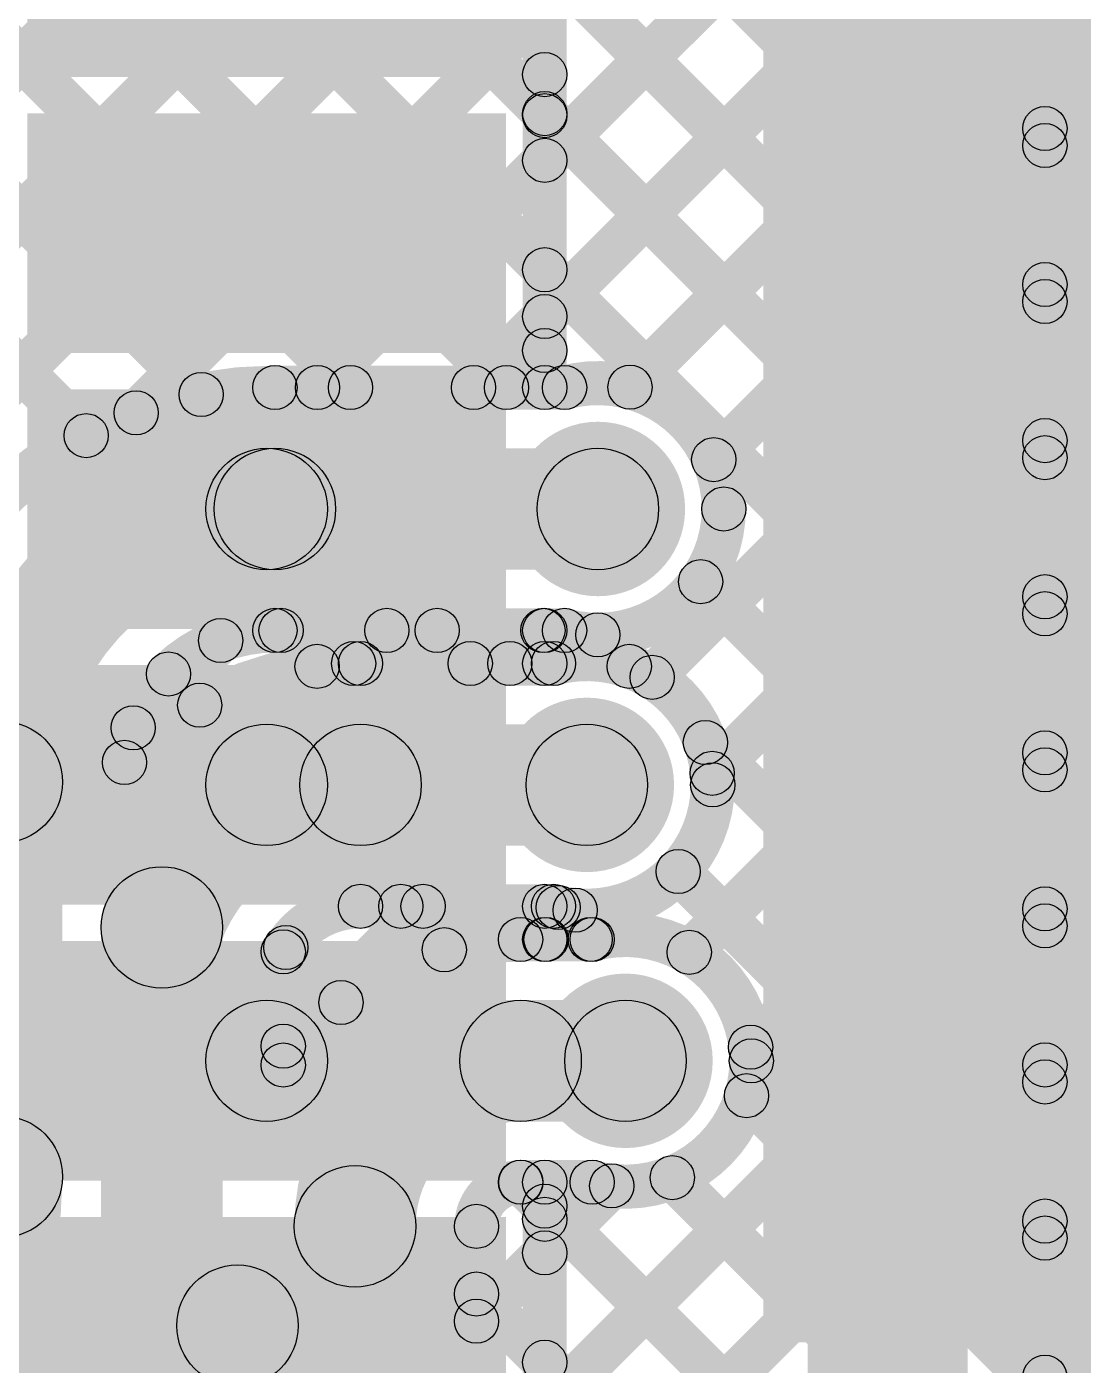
# Model space of a CAD drawing. Header units: millimetres. Extents: x -0.24 to 2.5, y 0 to 2.55.
# Drawn here: x 1.5345 to 1.7259, y 1.6108 to 1.8534 of the extents above; entities that cross this region are included whole.
import ezdxf

# ---------------------------------------------------------------- set-up
doc = ezdxf.new("R2010")
doc.units = ezdxf.units.MM
doc.header["$MEASUREMENT"] = 0
for name, color, linetype in [('BottomLayer', 5, 'Continuous'), ('BottomSolder', 6, 'Continuous'), ('TopLayer', 1, 'Continuous'), ('TopPaste', 8, 'Continuous'), ('TopSolder', 216, 'Continuous'), ('ViaHoleLayer', 16, 'Continuous')]:
    doc.layers.add(name, color=color, linetype=linetype)

# ---------------------------------------------------------------- blocks, each defined once
blk = doc.blocks.new('ESP32_WROOM_32__16MB__65')
at = {"layer": 'TopLayer'}
for points in [[(-0.37402, 0.0124), (-0.29528, 0.0124), (-0.29528, -0.02303), (-0.37402, -0.02303)], [(-0.37402, -0.0376), (-0.29528, -0.0376), (-0.29528, -0.07303), (-0.37402, -0.07303)], [(-0.37402, -0.0876), (-0.29528, -0.0876), (-0.29528, -0.12303), (-0.37402, -0.12303)], [(-0.37402, -0.1376), (-0.29528, -0.1376), (-0.29528, -0.17303), (-0.37402, -0.17303)], [(-0.37402, -0.1876), (-0.29528, -0.1876), (-0.29528, -0.22303), (-0.37402, -0.22303)], [(-0.37402, -0.2376), (-0.29528, -0.2376), (-0.29528, -0.27303), (-0.37402, -0.27303)]]:
    blk.add_hatch(color=1, dxfattribs=at).paths.add_polyline_path(points)
at = {"layer": 'TopPaste'}
for points in [[(-0.37402, 0.0124), (-0.29528, 0.0124), (-0.29528, -0.02303), (-0.37402, -0.02303)], [(-0.37402, -0.0376), (-0.29528, -0.0376), (-0.29528, -0.07303), (-0.37402, -0.07303)], [(-0.37402, -0.0876), (-0.29528, -0.0876), (-0.29528, -0.12303), (-0.37402, -0.12303)], [(-0.37402, -0.1376), (-0.29528, -0.1376), (-0.29528, -0.17303), (-0.37402, -0.17303)], [(-0.37402, -0.1876), (-0.29528, -0.1876), (-0.29528, -0.22303), (-0.37402, -0.22303)], [(-0.37402, -0.2376), (-0.29528, -0.2376), (-0.29528, -0.27303), (-0.37402, -0.27303)]]:
    blk.add_hatch(color=8, dxfattribs=at).paths.add_polyline_path(points)
at = {"layer": 'TopSolder'}
for points in [[(-0.37802, 0.0164), (-0.29128, 0.0164), (-0.29128, -0.02703), (-0.37802, -0.02703)], [(-0.37802, -0.0336), (-0.29128, -0.0336), (-0.29128, -0.07703), (-0.37802, -0.07703)], [(-0.37802, -0.0836), (-0.29128, -0.0836), (-0.29128, -0.12703), (-0.37802, -0.12703)], [(-0.37802, -0.1336), (-0.29128, -0.1336), (-0.29128, -0.17703), (-0.37802, -0.17703)], [(-0.37802, -0.1836), (-0.29128, -0.1836), (-0.29128, -0.22703), (-0.37802, -0.22703)], [(-0.37802, -0.2336), (-0.29128, -0.2336), (-0.29128, -0.27703), (-0.37802, -0.27703)]]:
    blk.add_hatch(color=216, dxfattribs=at).paths.add_polyline_path(points)

msp = doc.modelspace()

# ---------------------------------------------------------------- hatches: boundary and pattern name
at = {"layer": 'BottomLayer'}
for points in [[(1.47169, 1.90382), (1.47734, 1.90948), (1.59599, 1.79083), (1.59034, 1.78517)], [(1.44417, 1.90305), (1.44983, 1.90871), (1.56897, 1.78957), (1.56331, 1.78391)], [(1.44983, 1.75812), (1.44417, 1.76377), (1.58723, 1.90683), (1.59288, 1.90117)], [(1.44983, 1.70155), (1.44417, 1.7072), (1.6438, 1.90683), (1.64945, 1.90117)], [(1.44983, 1.70155), (1.44417, 1.7072), (1.6438, 1.90683), (1.64945, 1.90117)], [(1.44983, 1.72983), (1.44417, 1.73549), (1.61551, 1.90683), (1.62117, 1.90117)], [(1.50262, 1.90117), (1.50828, 1.90683), (1.62428, 1.79083), (1.61862, 1.78517)], [(1.53091, 1.90117), (1.53656, 1.90683), (1.72183, 1.72156), (1.71617, 1.71591)], [(1.55717, 1.7806), (1.55151, 1.78626), (1.67208, 1.90683), (1.67774, 1.90117)], [(1.55919, 1.90117), (1.56485, 1.90683), (1.72183, 1.74985), (1.71617, 1.74419)], [(1.59002, 1.78517), (1.58436, 1.79083), (1.70036, 1.90683), (1.70602, 1.90117)], [(1.58747, 1.90117), (1.59313, 1.90683), (1.72183, 1.77813), (1.71617, 1.77247)], [(1.61576, 1.90117), (1.62142, 1.90683), (1.72183, 1.80642), (1.71617, 1.80076)], [(1.64404, 1.90117), (1.6497, 1.90683), (1.72183, 1.8347), (1.71617, 1.82904)], [(1.61831, 1.78517), (1.61265, 1.79083), (1.71599, 1.89417), (1.72164, 1.88851)], [(1.723, 1.59991), (1.715, 1.59991), (1.715, 1.889), (1.723, 1.889)], [(1.44417, 1.87477), (1.44983, 1.88043), (1.54813, 1.78212), (1.54247, 1.77647)], [(1.64665, 1.78523), (1.64099, 1.79088), (1.71617, 1.86607), (1.72183, 1.86041)], [(1.66181, 1.77211), (1.65616, 1.77777), (1.71617, 1.83778), (1.72183, 1.83213)], [(1.65066, 1.73267), (1.645, 1.73833), (1.71617, 1.8095), (1.72183, 1.80384)], [(1.57949, 1.784), (1.57949, 1.792), (1.63197, 1.792), (1.63197, 1.784)], [(1.66154, 1.71527), (1.65589, 1.72093), (1.71617, 1.78121), (1.72183, 1.77556)], [(1.57949, 1.755), (1.57949, 1.777), (1.638, 1.777), (1.638, 1.755)], [(1.65379, 1.75), (1.65945, 1.75566), (1.72183, 1.69328), (1.71617, 1.68762)], [(1.65739, 1.68283), (1.65173, 1.68849), (1.71617, 1.75293), (1.72183, 1.74727)], [(1.57777, 1.74117), (1.58343, 1.74683), (1.58995, 1.74031), (1.58429, 1.73465)], [(1.57949, 1.74), (1.57949, 1.748), (1.63197, 1.748), (1.63197, 1.74)], [(1.59658, 1.73516), (1.59092, 1.74082), (1.59693, 1.74683), (1.60259, 1.74117)], [(1.60605, 1.74117), (1.61171, 1.74683), (1.61771, 1.74083), (1.61205, 1.73517)], [(1.62487, 1.73517), (1.61922, 1.74083), (1.62522, 1.74683), (1.63087, 1.74117)], [(1.55665, 1.72351), (1.55099, 1.72917), (1.56683, 1.74501), (1.57249, 1.73935)], [(1.63515, 1.74036), (1.6408, 1.74602), (1.64652, 1.7403), (1.64086, 1.73465)], [(1.595, 1.734), (1.595, 1.742), (1.62997, 1.742), (1.62997, 1.734)], [(1.55738, 1.73327), (1.56304, 1.73893), (1.56869, 1.73328), (1.56303, 1.72762)], [(1.595, 1.705), (1.595, 1.727), (1.636, 1.727), (1.636, 1.705)], [(1.65465, 1.72086), (1.6603, 1.72652), (1.72183, 1.66499), (1.71617, 1.65934)], [(1.6685, 1.66566), (1.66285, 1.67132), (1.71617, 1.72464), (1.72183, 1.71899)], [(1.541, 1.645), (1.519, 1.645), (1.519, 1.71651), (1.541, 1.71651)], [(1.64974, 1.69749), (1.65539, 1.70315), (1.72183, 1.63671), (1.71617, 1.63105)], [(1.595, 1.69), (1.595, 1.698), (1.62997, 1.698), (1.62997, 1.69)], [(1.58383, 1.66584), (1.57817, 1.6715), (1.6035, 1.69683), (1.60916, 1.69117)], [(1.59948, 1.69117), (1.60514, 1.69683), (1.61301, 1.68896), (1.60735, 1.6833)], [(1.61883, 1.5877), (1.61317, 1.59336), (1.71617, 1.69636), (1.72183, 1.6907)], [(1.63144, 1.68517), (1.62579, 1.69083), (1.63107, 1.69611), (1.63673, 1.69046)], [(1.62798, 1.69096), (1.63364, 1.69662), (1.63943, 1.69083), (1.63377, 1.68517)], [(1.624, 1.684), (1.624, 1.692), (1.63697, 1.692), (1.63697, 1.684)], [(1.57, 1.592), (1.548, 1.592), (1.548, 1.69017), (1.57, 1.69017)], [(1.57865, 1.68372), (1.58431, 1.68938), (1.59429, 1.67939), (1.58864, 1.67374)], [(1.585, 1.66524), (1.577, 1.66524), (1.577, 1.68575), (1.585, 1.68575)], [(1.624, 1.655), (1.624, 1.677), (1.643, 1.677), (1.643, 1.655)], [(1.61659, 1.55719), (1.61094, 1.56284), (1.71617, 1.66808), (1.72183, 1.66242)], [(1.66209, 1.65685), (1.66775, 1.66251), (1.72183, 1.60843), (1.71617, 1.60277)], [(1.624, 1.64), (1.624, 1.648), (1.63697, 1.648), (1.63697, 1.64)], [(1.64866, 1.642), (1.65431, 1.64765), (1.74314, 1.55883), (1.73748, 1.55317)], [(1.61883, 1.61599), (1.61317, 1.62164), (1.63768, 1.64615), (1.64334, 1.6405)], [(1.6212, 1.64117), (1.62686, 1.64683), (1.71486, 1.55883), (1.7092, 1.55317)], [(1.48883, 1.40114), (1.48317, 1.40679), (1.71617, 1.63979), (1.72183, 1.63414)], [(1.605, 1.58048), (1.583, 1.58048), (1.583, 1.636), (1.605, 1.636)], [(1.62, 1.58048), (1.612, 1.58048), (1.612, 1.636), (1.62, 1.636)], [(1.61317, 1.62092), (1.61883, 1.62657), (1.68657, 1.55883), (1.68092, 1.55317)], [(1.66915, 1.55317), (1.66349, 1.55883), (1.71617, 1.61151), (1.72183, 1.60585)]]:
    msp.add_hatch(color=5, dxfattribs=at).paths.add_polyline_path(points)
h = msp.add_hatch(color=5, dxfattribs=at)
edge = h.paths.add_edge_path()
edge.add_arc((1.719, 1.83495), 0.004, 0, 360)
h = msp.add_hatch(color=5, dxfattribs=at)
edge = h.paths.add_edge_path()
edge.add_arc((1.719, 1.83187), 0.004, 0, 360)
h = msp.add_hatch(color=5, dxfattribs=at)
edge = h.paths.add_edge_path()
edge.add_arc((1.719, 1.80667), 0.004, 0, 360)
h = msp.add_hatch(color=5, dxfattribs=at)
edge = h.paths.add_edge_path()
edge.add_arc((1.719, 1.80359), 0.004, 0, 360)
h = msp.add_hatch(color=5, dxfattribs=at)
edge = h.paths.add_edge_path()
edge.add_arc((1.56614, 1.78674), 0.004, 0, 360)
h = msp.add_hatch(color=5, dxfattribs=at)
edge = h.paths.add_edge_path()
edge.add_arc((1.57949, 1.788), 0.004, 0, 360)
h = msp.add_hatch(color=5, dxfattribs=at)
edge = h.paths.add_edge_path()
edge.add_arc((1.57949, 1.788), 0.004, 0, 360)
h = msp.add_hatch(color=5, dxfattribs=at)
edge = h.paths.add_edge_path()
edge.add_arc((1.58719, 1.788), 0.004, 0, 360)
h = msp.add_hatch(color=5, dxfattribs=at)
edge = h.paths.add_edge_path()
edge.add_arc((1.59317, 1.788), 0.004, 0, 360)
h = msp.add_hatch(color=5, dxfattribs=at)
edge = h.paths.add_edge_path()
edge.add_arc((1.61548, 1.788), 0.004, 0, 360)
h = msp.add_hatch(color=5, dxfattribs=at)
edge = h.paths.add_edge_path()
edge.add_arc((1.62145, 1.788), 0.004, 0, 360)
h = msp.add_hatch(color=5, dxfattribs=at)
edge = h.paths.add_edge_path()
edge.add_arc((1.63197, 1.788), 0.004, 0, 360)
h = msp.add_hatch(color=5, dxfattribs=at)
edge = h.paths.add_edge_path()
edge.add_arc((1.63197, 1.788), 0.004, 0, 360)
h = msp.add_hatch(color=5, dxfattribs=at)
edge = h.paths.add_edge_path()
edge.add_arc((1.64382, 1.78806), 0.004, 0, 360)
h = msp.add_hatch(color=5, dxfattribs=at)
edge = h.paths.add_edge_path()
edge.add_arc((1.55434, 1.78343), 0.004, 0, 360)
h = msp.add_hatch(color=5, dxfattribs=at)
edge = h.paths.add_edge_path()
edge.add_arc((1.5453, 1.77929), 0.004, 0, 360)
h = msp.add_hatch(color=5, dxfattribs=at)
edge = h.paths.add_edge_path()
edge.add_arc((1.719, 1.77839), 0.004, 0, 360)
h = msp.add_hatch(color=5, dxfattribs=at)
edge = h.paths.add_edge_path()
edge.add_arc((1.65899, 1.77494), 0.004, 0, 360)
h = msp.add_hatch(color=5, dxfattribs=at)
edge = h.paths.add_edge_path()
edge.add_arc((1.719, 1.7753), 0.004, 0, 360)
h = msp.add_hatch(color=5, dxfattribs=at)
edge = h.paths.add_edge_path()
edge.add_arc((1.57949, 1.766), 0.011, 0, 360)
h = msp.add_hatch(color=5, dxfattribs=at)
edge = h.paths.add_edge_path()
edge.add_arc((1.57949, 1.766), 0.011, 0, 360)
h = msp.add_hatch(color=5, dxfattribs=at)
edge = h.paths.add_edge_path()
edge.add_arc((1.638, 1.766), 0.01181, 0, 360)
h = msp.add_hatch(color=5, dxfattribs=at)
edge = h.paths.add_edge_path()
edge.add_arc((1.638, 1.766), 0.011, 0, 360)
h = msp.add_hatch(color=5, dxfattribs=at)
edge = h.paths.add_edge_path()
edge.add_arc((1.66081, 1.766), 0.004, 0, 360)
h = msp.add_hatch(color=5, dxfattribs=at)
edge = h.paths.add_edge_path()
edge.add_arc((1.66081, 1.766), 0.004, 0, 360)
h = msp.add_hatch(color=5, dxfattribs=at)
edge = h.paths.add_edge_path()
edge.add_arc((1.65662, 1.75283), 0.004, 0, 360)
h = msp.add_hatch(color=5, dxfattribs=at)
edge = h.paths.add_edge_path()
edge.add_arc((1.719, 1.7501), 0.004, 0, 360)
h = msp.add_hatch(color=5, dxfattribs=at)
edge = h.paths.add_edge_path()
edge.add_arc((1.719, 1.74702), 0.004, 0, 360)
h = msp.add_hatch(color=5, dxfattribs=at)
edge = h.paths.add_edge_path()
edge.add_arc((1.57949, 1.744), 0.004, 0, 360)
h = msp.add_hatch(color=5, dxfattribs=at)
edge = h.paths.add_edge_path()
edge.add_arc((1.57949, 1.744), 0.004, 0, 360)
h = msp.add_hatch(color=5, dxfattribs=at)
edge = h.paths.add_edge_path()
edge.add_arc((1.5806, 1.744), 0.004, 0, 360)
h = msp.add_hatch(color=5, dxfattribs=at)
edge = h.paths.add_edge_path()
edge.add_arc((1.59976, 1.744), 0.004, 0, 360)
h = msp.add_hatch(color=5, dxfattribs=at)
edge = h.paths.add_edge_path()
edge.add_arc((1.60888, 1.744), 0.004, 0, 360)
h = msp.add_hatch(color=5, dxfattribs=at)
edge = h.paths.add_edge_path()
edge.add_arc((1.62805, 1.744), 0.004, 0, 360)
h = msp.add_hatch(color=5, dxfattribs=at)
edge = h.paths.add_edge_path()
edge.add_arc((1.63197, 1.744), 0.004, 0, 360)
h = msp.add_hatch(color=5, dxfattribs=at)
edge = h.paths.add_edge_path()
edge.add_arc((1.63197, 1.744), 0.004, 0, 360)
h = msp.add_hatch(color=5, dxfattribs=at)
edge = h.paths.add_edge_path()
edge.add_arc((1.63798, 1.74319), 0.004, 0, 360)
h = msp.add_hatch(color=5, dxfattribs=at)
edge = h.paths.add_edge_path()
edge.add_arc((1.56966, 1.74218), 0.004, 0, 360)
h = msp.add_hatch(color=5, dxfattribs=at)
edge = h.paths.add_edge_path()
edge.add_arc((1.59375, 1.73799), 0.004, 0, 360)
h = msp.add_hatch(color=5, dxfattribs=at)
edge = h.paths.add_edge_path()
edge.add_arc((1.595, 1.738), 0.004, 0, 360)
h = msp.add_hatch(color=5, dxfattribs=at)
edge = h.paths.add_edge_path()
edge.add_arc((1.595, 1.738), 0.004, 0, 360)
h = msp.add_hatch(color=5, dxfattribs=at)
edge = h.paths.add_edge_path()
edge.add_arc((1.61488, 1.738), 0.004, 0, 360)
h = msp.add_hatch(color=5, dxfattribs=at)
edge = h.paths.add_edge_path()
edge.add_arc((1.62205, 1.738), 0.004, 0, 360)
h = msp.add_hatch(color=5, dxfattribs=at)
edge = h.paths.add_edge_path()
edge.add_arc((1.62997, 1.738), 0.004, 0, 360)
h = msp.add_hatch(color=5, dxfattribs=at)
edge = h.paths.add_edge_path()
edge.add_arc((1.62997, 1.738), 0.004, 0, 360)
h = msp.add_hatch(color=5, dxfattribs=at)
edge = h.paths.add_edge_path()
edge.add_arc((1.56021, 1.7361), 0.004, 0, 360)
h = msp.add_hatch(color=5, dxfattribs=at)
edge = h.paths.add_edge_path()
edge.add_arc((1.58712, 1.73748), 0.004, 0, 360)
h = msp.add_hatch(color=5, dxfattribs=at)
edge = h.paths.add_edge_path()
edge.add_arc((1.64369, 1.73748), 0.004, 0, 360)
h = msp.add_hatch(color=5, dxfattribs=at)
edge = h.paths.add_edge_path()
edge.add_arc((1.64783, 1.7355), 0.004, 0, 360)
h = msp.add_hatch(color=5, dxfattribs=at)
edge = h.paths.add_edge_path()
edge.add_arc((1.56586, 1.73045), 0.004, 0, 360)
h = msp.add_hatch(color=5, dxfattribs=at)
edge = h.paths.add_edge_path()
edge.add_arc((1.55382, 1.72634), 0.004, 0, 360)
h = msp.add_hatch(color=5, dxfattribs=at)
edge = h.paths.add_edge_path()
edge.add_arc((1.53, 1.71651), 0.011, 0, 360)
h = msp.add_hatch(color=5, dxfattribs=at)
edge = h.paths.add_edge_path()
edge.add_arc((1.53, 1.71651), 0.011, 0, 360)
h = msp.add_hatch(color=5, dxfattribs=at)
edge = h.paths.add_edge_path()
edge.add_arc((1.595, 1.716), 0.011, 0, 360)
h = msp.add_hatch(color=5, dxfattribs=at)
edge = h.paths.add_edge_path()
edge.add_arc((1.595, 1.716), 0.011, 0, 360)
h = msp.add_hatch(color=5, dxfattribs=at)
edge = h.paths.add_edge_path()
edge.add_arc((1.636, 1.716), 0.01181, 0, 360)
h = msp.add_hatch(color=5, dxfattribs=at)
edge = h.paths.add_edge_path()
edge.add_arc((1.636, 1.716), 0.011, 0, 360)
h = msp.add_hatch(color=5, dxfattribs=at)
edge = h.paths.add_edge_path()
edge.add_arc((1.65748, 1.72369), 0.004, 0, 360)
h = msp.add_hatch(color=5, dxfattribs=at)
edge = h.paths.add_edge_path()
edge.add_arc((1.719, 1.72182), 0.004, 0, 360)
h = msp.add_hatch(color=5, dxfattribs=at)
edge = h.paths.add_edge_path()
edge.add_arc((1.55223, 1.72008), 0.004, 0, 360)
h = msp.add_hatch(color=5, dxfattribs=at)
edge = h.paths.add_edge_path()
edge.add_arc((1.55223, 1.72008), 0.004, 0, 360)
h = msp.add_hatch(color=5, dxfattribs=at)
edge = h.paths.add_edge_path()
edge.add_arc((1.719, 1.71873), 0.004, 0, 360)
h = msp.add_hatch(color=5, dxfattribs=at)
edge = h.paths.add_edge_path()
edge.add_arc((1.65871, 1.7181), 0.004, 0, 360)
h = msp.add_hatch(color=5, dxfattribs=at)
edge = h.paths.add_edge_path()
edge.add_arc((1.65881, 1.716), 0.004, 0, 360)
h = msp.add_hatch(color=5, dxfattribs=at)
edge = h.paths.add_edge_path()
edge.add_arc((1.65881, 1.716), 0.004, 0, 360)
h = msp.add_hatch(color=5, dxfattribs=at)
edge = h.paths.add_edge_path()
edge.add_arc((1.65256, 1.70032), 0.004, 0, 360)
h = msp.add_hatch(color=5, dxfattribs=at)
edge = h.paths.add_edge_path()
edge.add_arc((1.559, 1.69017), 0.011, 0, 360)
h = msp.add_hatch(color=5, dxfattribs=at)
edge = h.paths.add_edge_path()
edge.add_arc((1.559, 1.69017), 0.011, 0, 360)
h = msp.add_hatch(color=5, dxfattribs=at)
edge = h.paths.add_edge_path()
edge.add_arc((1.595, 1.694), 0.004, 0, 360)
h = msp.add_hatch(color=5, dxfattribs=at)
edge = h.paths.add_edge_path()
edge.add_arc((1.595, 1.694), 0.004, 0, 360)
h = msp.add_hatch(color=5, dxfattribs=at)
edge = h.paths.add_edge_path()
edge.add_arc((1.60231, 1.694), 0.004, 0, 360)
h = msp.add_hatch(color=5, dxfattribs=at)
edge = h.paths.add_edge_path()
edge.add_arc((1.60633, 1.694), 0.004, 0, 360)
h = msp.add_hatch(color=5, dxfattribs=at)
edge = h.paths.add_edge_path()
edge.add_arc((1.62997, 1.694), 0.004, 0, 360)
h = msp.add_hatch(color=5, dxfattribs=at)
edge = h.paths.add_edge_path()
edge.add_arc((1.62997, 1.694), 0.004, 0, 360)
h = msp.add_hatch(color=5, dxfattribs=at)
edge = h.paths.add_edge_path()
edge.add_arc((1.63081, 1.69379), 0.004, 0, 360)
h = msp.add_hatch(color=5, dxfattribs=at)
edge = h.paths.add_edge_path()
edge.add_arc((1.6339, 1.69329), 0.004, 0, 360)
h = msp.add_hatch(color=5, dxfattribs=at)
edge = h.paths.add_edge_path()
edge.add_arc((1.719, 1.69353), 0.004, 0, 360)
h = msp.add_hatch(color=5, dxfattribs=at)
edge = h.paths.add_edge_path()
edge.add_arc((1.719, 1.69045), 0.004, 0, 360)
h = msp.add_hatch(color=5, dxfattribs=at)
edge = h.paths.add_edge_path()
edge.add_arc((1.624, 1.688), 0.004, 0, 360)
h = msp.add_hatch(color=5, dxfattribs=at)
edge = h.paths.add_edge_path()
edge.add_arc((1.624, 1.688), 0.004, 0, 360)
h = msp.add_hatch(color=5, dxfattribs=at)
edge = h.paths.add_edge_path()
edge.add_arc((1.62861, 1.688), 0.004, 0, 360)
h = msp.add_hatch(color=5, dxfattribs=at)
edge = h.paths.add_edge_path()
edge.add_arc((1.6366, 1.688), 0.004, 0, 360)
h = msp.add_hatch(color=5, dxfattribs=at)
edge = h.paths.add_edge_path()
edge.add_arc((1.63697, 1.688), 0.004, 0, 360)
h = msp.add_hatch(color=5, dxfattribs=at)
edge = h.paths.add_edge_path()
edge.add_arc((1.63697, 1.688), 0.004, 0, 360)
h = msp.add_hatch(color=5, dxfattribs=at)
edge = h.paths.add_edge_path()
edge.add_arc((1.581, 1.68575), 0.004, 0, 360)
h = msp.add_hatch(color=5, dxfattribs=at)
edge = h.paths.add_edge_path()
edge.add_arc((1.581, 1.68575), 0.004, 0, 360)
h = msp.add_hatch(color=5, dxfattribs=at)
edge = h.paths.add_edge_path()
edge.add_arc((1.58148, 1.68655), 0.004, 0, 360)
h = msp.add_hatch(color=5, dxfattribs=at)
edge = h.paths.add_edge_path()
edge.add_arc((1.61018, 1.68613), 0.004, 0, 360)
h = msp.add_hatch(color=5, dxfattribs=at)
edge = h.paths.add_edge_path()
edge.add_arc((1.65456, 1.68566), 0.004, 0, 360)
h = msp.add_hatch(color=5, dxfattribs=at)
edge = h.paths.add_edge_path()
edge.add_arc((1.59146, 1.67656), 0.004, 0, 360)
h = msp.add_hatch(color=5, dxfattribs=at)
edge = h.paths.add_edge_path()
edge.add_arc((1.624, 1.666), 0.011, 0, 360)
h = msp.add_hatch(color=5, dxfattribs=at)
edge = h.paths.add_edge_path()
edge.add_arc((1.624, 1.666), 0.011, 0, 360)
h = msp.add_hatch(color=5, dxfattribs=at)
edge = h.paths.add_edge_path()
edge.add_arc((1.643, 1.666), 0.01181, 0, 360)
h = msp.add_hatch(color=5, dxfattribs=at)
edge = h.paths.add_edge_path()
edge.add_arc((1.643, 1.666), 0.011, 0, 360)
h = msp.add_hatch(color=5, dxfattribs=at)
edge = h.paths.add_edge_path()
edge.add_arc((1.581, 1.66867), 0.004, 0, 360)
h = msp.add_hatch(color=5, dxfattribs=at)
edge = h.paths.add_edge_path()
edge.add_arc((1.66567, 1.66849), 0.004, 0, 360)
h = msp.add_hatch(color=5, dxfattribs=at)
edge = h.paths.add_edge_path()
edge.add_arc((1.581, 1.66524), 0.004, 0, 360)
h = msp.add_hatch(color=5, dxfattribs=at)
edge = h.paths.add_edge_path()
edge.add_arc((1.581, 1.66524), 0.004, 0, 360)
h = msp.add_hatch(color=5, dxfattribs=at)
edge = h.paths.add_edge_path()
edge.add_arc((1.66581, 1.666), 0.004, 0, 360)
h = msp.add_hatch(color=5, dxfattribs=at)
edge = h.paths.add_edge_path()
edge.add_arc((1.66581, 1.666), 0.004, 0, 360)
h = msp.add_hatch(color=5, dxfattribs=at)
edge = h.paths.add_edge_path()
edge.add_arc((1.719, 1.66525), 0.004, 0, 360)
h = msp.add_hatch(color=5, dxfattribs=at)
edge = h.paths.add_edge_path()
edge.add_arc((1.719, 1.66217), 0.004, 0, 360)
h = msp.add_hatch(color=5, dxfattribs=at)
edge = h.paths.add_edge_path()
edge.add_arc((1.66492, 1.65968), 0.004, 0, 360)
h = msp.add_hatch(color=5, dxfattribs=at)
edge = h.paths.add_edge_path()
edge.add_arc((1.53, 1.645), 0.011, 0, 360)
h = msp.add_hatch(color=5, dxfattribs=at)
edge = h.paths.add_edge_path()
edge.add_arc((1.53, 1.645), 0.011, 0, 360)
h = msp.add_hatch(color=5, dxfattribs=at)
edge = h.paths.add_edge_path()
edge.add_arc((1.594, 1.636), 0.011, 0, 360)
h = msp.add_hatch(color=5, dxfattribs=at)
edge = h.paths.add_edge_path()
edge.add_arc((1.594, 1.636), 0.011, 0, 360)
h = msp.add_hatch(color=5, dxfattribs=at)
edge = h.paths.add_edge_path()
edge.add_arc((1.624, 1.644), 0.004, 0, 360)
h = msp.add_hatch(color=5, dxfattribs=at)
edge = h.paths.add_edge_path()
edge.add_arc((1.624, 1.644), 0.004, 0, 360)
h = msp.add_hatch(color=5, dxfattribs=at)
edge = h.paths.add_edge_path()
edge.add_arc((1.62403, 1.644), 0.004, 0, 360)
h = msp.add_hatch(color=5, dxfattribs=at)
edge = h.paths.add_edge_path()
edge.add_arc((1.63697, 1.644), 0.004, 0, 360)
h = msp.add_hatch(color=5, dxfattribs=at)
edge = h.paths.add_edge_path()
edge.add_arc((1.63697, 1.644), 0.004, 0, 360)
h = msp.add_hatch(color=5, dxfattribs=at)
edge = h.paths.add_edge_path()
edge.add_arc((1.64051, 1.64333), 0.004, 0, 360)
h = msp.add_hatch(color=5, dxfattribs=at)
edge = h.paths.add_edge_path()
edge.add_arc((1.65149, 1.64483), 0.004, 0, 360)
h = msp.add_hatch(color=5, dxfattribs=at)
edge = h.paths.add_edge_path()
edge.add_arc((1.616, 1.636), 0.004, 0, 360)
h = msp.add_hatch(color=5, dxfattribs=at)
edge = h.paths.add_edge_path()
edge.add_arc((1.616, 1.636), 0.004, 0, 360)
h = msp.add_hatch(color=5, dxfattribs=at)
edge = h.paths.add_edge_path()
edge.add_arc((1.719, 1.63696), 0.004, 0, 360)
h = msp.add_hatch(color=5, dxfattribs=at)
edge = h.paths.add_edge_path()
edge.add_arc((1.719, 1.63388), 0.004, 0, 360)
h = msp.add_hatch(color=5, dxfattribs=at)
edge = h.paths.add_edge_path()
edge.add_arc((1.616, 1.62374), 0.004, 0, 360)
h = msp.add_hatch(color=5, dxfattribs=at)
edge = h.paths.add_edge_path()
edge.add_arc((1.616, 1.61882), 0.004, 0, 360)
h = msp.add_hatch(color=5, dxfattribs=at)
edge = h.paths.add_edge_path()
edge.add_arc((1.719, 1.60868), 0.004, 0, 360)
at = {"layer": 'BottomSolder'}
h = msp.add_hatch(color=6, dxfattribs=at)
edge = h.paths.add_edge_path()
edge.add_arc((1.638, 1.766), 0.01581, 0, 360)
h = msp.add_hatch(color=6, dxfattribs=at)
edge = h.paths.add_edge_path()
edge.add_arc((1.636, 1.716), 0.01581, 0, 360)
h = msp.add_hatch(color=6, dxfattribs=at)
edge = h.paths.add_edge_path()
edge.add_arc((1.643, 1.666), 0.01581, 0, 360)
at = {"layer": 'TopLayer'}
for points in [[(1.6312, 1.79806), (1.62554, 1.80372), (2.03865, 2.21683), (2.04431, 2.21117)], [(1.64665, 1.78523), (1.64099, 1.79088), (2.06693, 2.21683), (2.07259, 2.21117)], [(1.65066, 1.73267), (1.645, 1.73833), (2.1235, 2.21683), (2.12916, 2.21117)], [(1.65739, 1.68283), (1.65173, 1.68849), (2.18007, 2.21683), (2.18573, 2.21117)], [(1.66154, 1.71527), (1.65589, 1.72093), (2.15179, 2.21683), (2.15744, 2.21117)], [(1.66181, 1.77211), (1.65616, 1.77777), (2.09522, 2.21683), (2.10087, 2.21117)], [(1.6685, 1.66566), (1.66285, 1.67132), (2.20835, 2.21683), (2.21401, 2.21117)], [(1.6312, 1.60007), (1.62554, 1.60573), (2.19409, 2.17428), (2.19975, 2.16863)], [(1.6312, 1.57179), (1.62554, 1.57745), (2.19409, 2.146), (2.19975, 2.14034)], [(1.64086, 1.55317), (1.63521, 1.55883), (2.19409, 2.11771), (2.19975, 2.11206)], [(1.66665, 1.55068), (1.661, 1.55633), (2.19409, 2.08943), (2.19975, 2.08377)], [(1.6312, 1.82635), (1.62554, 1.83201), (1.69616, 1.90263), (1.70182, 1.89697)], [(1.65104, 1.89417), (1.6567, 1.89983), (1.94593, 1.6106), (1.94027, 1.60494)], [(1.67933, 1.89417), (1.68498, 1.89983), (1.96418, 1.62063), (1.95853, 1.61497)], [(1.62554, 1.89139), (1.6312, 1.89705), (1.94842, 1.57983), (1.94276, 1.57417)], [(1.668, 1.615), (2.073, 1.615), (2.073, 1.89), (1.668, 1.89)], [(1.676, 1.297), (1.705, 1.297), (1.705, 1.89), (1.676, 1.89)], [(1.63237, 1.84472), (1.62437, 1.84472), (1.62437, 1.88728), (1.63237, 1.88728)], [(1.62554, 1.8631), (1.6312, 1.86876), (1.92013, 1.57983), (1.91447, 1.57417)], [(1.63237, 1.83728), (1.62437, 1.83728), (1.62437, 1.84472), (1.63237, 1.84472)], [(1.63237, 1.83728), (1.62437, 1.83728), (1.62437, 1.84472), (1.63237, 1.84472)], [(1.62554, 1.83482), (1.6312, 1.84048), (1.89185, 1.57983), (1.88619, 1.57417)], [(1.63237, 1.79472), (1.62437, 1.79472), (1.62437, 1.83728), (1.63237, 1.83728)], [(1.62554, 1.80654), (1.6312, 1.81219), (1.86356, 1.57983), (1.85791, 1.57417)], [(1.63237, 1.788), (1.62437, 1.788), (1.62437, 1.79472), (1.63237, 1.79472)], [(1.63237, 1.788), (1.62437, 1.788), (1.62437, 1.79472), (1.63237, 1.79472)], [(1.62837, 1.784), (1.62837, 1.792), (1.63197, 1.792), (1.63197, 1.784)], [(1.578, 1.755), (1.578, 1.777), (1.638, 1.777), (1.638, 1.755)], [(1.65379, 1.75), (1.65945, 1.75566), (1.83528, 1.57983), (1.82962, 1.57417)], [(1.62837, 1.74), (1.62837, 1.748), (1.63197, 1.748), (1.63197, 1.74)], [(1.63237, 1.738), (1.62437, 1.738), (1.62437, 1.744), (1.63237, 1.744)], [(1.63237, 1.738), (1.62437, 1.738), (1.62437, 1.744), (1.63237, 1.744)], [(1.63515, 1.74036), (1.6408, 1.74602), (1.64652, 1.7403), (1.64086, 1.73465)], [(1.578, 1.705), (1.578, 1.727), (1.636, 1.727), (1.636, 1.705)], [(1.65465, 1.72086), (1.6603, 1.72652), (1.80699, 1.57983), (1.80134, 1.57417)], [(1.64974, 1.69749), (1.65539, 1.70315), (1.74192, 1.61662), (1.73626, 1.61096)], [(1.63144, 1.68517), (1.62579, 1.69083), (1.63107, 1.69611), (1.63673, 1.69046)], [(1.62798, 1.69096), (1.63364, 1.69662), (1.63943, 1.69083), (1.63377, 1.68517)], [(1.63237, 1.688), (1.62437, 1.688), (1.62437, 1.694), (1.63237, 1.694)], [(1.63237, 1.688), (1.62437, 1.688), (1.62437, 1.694), (1.63237, 1.694)], [(1.62837, 1.684), (1.62837, 1.692), (1.63697, 1.692), (1.63697, 1.684)], [(1.578, 1.655), (1.578, 1.677), (1.643, 1.677), (1.643, 1.655)], [(1.66209, 1.65685), (1.66775, 1.66251), (1.72382, 1.60644), (1.71816, 1.60078)], [(1.62837, 1.64), (1.62837, 1.648), (1.63697, 1.648), (1.63697, 1.64)], [(1.64866, 1.642), (1.65431, 1.64765), (1.72183, 1.58014), (1.71617, 1.57448)], [(1.6312, 1.62836), (1.62554, 1.63402), (1.63768, 1.64615), (1.64334, 1.6405)], [(1.63237, 1.63728), (1.62437, 1.63728), (1.62437, 1.644), (1.63237, 1.644)], [(1.63237, 1.63728), (1.62437, 1.63728), (1.62437, 1.644), (1.63237, 1.644)], [(1.62554, 1.63683), (1.6312, 1.64249), (1.71707, 1.55661), (1.71142, 1.55096)], [(1.63237, 1.59472), (1.62437, 1.59472), (1.62437, 1.63728), (1.63237, 1.63728)], [(1.252, 1.607), (1.252, 1.629), (1.57271, 1.629), (1.57271, 1.607)], [(1.62554, 1.60855), (1.6312, 1.6142), (1.71707, 1.52833), (1.71142, 1.52267)]]:
    msp.add_hatch(color=1, dxfattribs=at).paths.add_polyline_path(points)
h = msp.add_hatch(color=1, dxfattribs=at)
edge = h.paths.add_edge_path()
edge.add_arc((1.62837, 1.84472), 0.004, 0, 360)
h = msp.add_hatch(color=1, dxfattribs=at)
edge = h.paths.add_edge_path()
edge.add_arc((1.62837, 1.84472), 0.004, 0, 360)
h = msp.add_hatch(color=1, dxfattribs=at)
edge = h.paths.add_edge_path()
edge.add_arc((1.62837, 1.84472), 0.004, 0, 360)
h = msp.add_hatch(color=1, dxfattribs=at)
edge = h.paths.add_edge_path()
edge.add_arc((1.62837, 1.83765), 0.004, 0, 360)
h = msp.add_hatch(color=1, dxfattribs=at)
edge = h.paths.add_edge_path()
edge.add_arc((1.62837, 1.83728), 0.004, 0, 360)
h = msp.add_hatch(color=1, dxfattribs=at)
edge = h.paths.add_edge_path()
edge.add_arc((1.62837, 1.83728), 0.004, 0, 360)
h = msp.add_hatch(color=1, dxfattribs=at)
edge = h.paths.add_edge_path()
edge.add_arc((1.62837, 1.83728), 0.004, 0, 360)
h = msp.add_hatch(color=1, dxfattribs=at)
edge = h.paths.add_edge_path()
edge.add_arc((1.62837, 1.82918), 0.004, 0, 360)
h = msp.add_hatch(color=1, dxfattribs=at)
edge = h.paths.add_edge_path()
edge.add_arc((1.62837, 1.80936), 0.004, 0, 360)
h = msp.add_hatch(color=1, dxfattribs=at)
edge = h.paths.add_edge_path()
edge.add_arc((1.62837, 1.80089), 0.004, 0, 360)
h = msp.add_hatch(color=1, dxfattribs=at)
edge = h.paths.add_edge_path()
edge.add_arc((1.62837, 1.79472), 0.004, 0, 360)
h = msp.add_hatch(color=1, dxfattribs=at)
edge = h.paths.add_edge_path()
edge.add_arc((1.62837, 1.79472), 0.004, 0, 360)
h = msp.add_hatch(color=1, dxfattribs=at)
edge = h.paths.add_edge_path()
edge.add_arc((1.62837, 1.79472), 0.004, 0, 360)
h = msp.add_hatch(color=1, dxfattribs=at)
edge = h.paths.add_edge_path()
edge.add_arc((1.62837, 1.788), 0.004, 0, 360)
h = msp.add_hatch(color=1, dxfattribs=at)
edge = h.paths.add_edge_path()
edge.add_arc((1.62837, 1.788), 0.004, 0, 360)
h = msp.add_hatch(color=1, dxfattribs=at)
edge = h.paths.add_edge_path()
edge.add_arc((1.62837, 1.788), 0.004, 0, 360)
h = msp.add_hatch(color=1, dxfattribs=at)
edge = h.paths.add_edge_path()
edge.add_arc((1.63197, 1.788), 0.004, 0, 360)
h = msp.add_hatch(color=1, dxfattribs=at)
edge = h.paths.add_edge_path()
edge.add_arc((1.63197, 1.788), 0.004, 0, 360)
h = msp.add_hatch(color=1, dxfattribs=at)
edge = h.paths.add_edge_path()
edge.add_arc((1.64382, 1.78806), 0.004, 0, 360)
h = msp.add_hatch(color=1, dxfattribs=at)
edge = h.paths.add_edge_path()
edge.add_arc((1.65899, 1.77494), 0.004, 0, 360)
h = msp.add_hatch(color=1, dxfattribs=at)
edge = h.paths.add_edge_path()
edge.add_arc((1.578, 1.766), 0.011, 0, 360)
h = msp.add_hatch(color=1, dxfattribs=at)
edge = h.paths.add_edge_path()
edge.add_arc((1.638, 1.766), 0.01181, 0, 360)
h = msp.add_hatch(color=1, dxfattribs=at)
edge = h.paths.add_edge_path()
edge.add_arc((1.638, 1.766), 0.011, 0, 360)
h = msp.add_hatch(color=1, dxfattribs=at)
edge = h.paths.add_edge_path()
edge.add_arc((1.66081, 1.766), 0.004, 0, 360)
h = msp.add_hatch(color=1, dxfattribs=at)
edge = h.paths.add_edge_path()
edge.add_arc((1.66081, 1.766), 0.004, 0, 360)
h = msp.add_hatch(color=1, dxfattribs=at)
edge = h.paths.add_edge_path()
edge.add_arc((1.65662, 1.75283), 0.004, 0, 360)
h = msp.add_hatch(color=1, dxfattribs=at)
edge = h.paths.add_edge_path()
edge.add_arc((1.62837, 1.744), 0.004, 0, 360)
h = msp.add_hatch(color=1, dxfattribs=at)
edge = h.paths.add_edge_path()
edge.add_arc((1.62837, 1.744), 0.004, 0, 360)
h = msp.add_hatch(color=1, dxfattribs=at)
edge = h.paths.add_edge_path()
edge.add_arc((1.62837, 1.744), 0.004, 0, 360)
h = msp.add_hatch(color=1, dxfattribs=at)
edge = h.paths.add_edge_path()
edge.add_arc((1.63197, 1.744), 0.004, 0, 360)
h = msp.add_hatch(color=1, dxfattribs=at)
edge = h.paths.add_edge_path()
edge.add_arc((1.63197, 1.744), 0.004, 0, 360)
h = msp.add_hatch(color=1, dxfattribs=at)
edge = h.paths.add_edge_path()
edge.add_arc((1.63798, 1.74319), 0.004, 0, 360)
h = msp.add_hatch(color=1, dxfattribs=at)
edge = h.paths.add_edge_path()
edge.add_arc((1.62837, 1.738), 0.004, 0, 360)
h = msp.add_hatch(color=1, dxfattribs=at)
edge = h.paths.add_edge_path()
edge.add_arc((1.62837, 1.738), 0.004, 0, 360)
h = msp.add_hatch(color=1, dxfattribs=at)
edge = h.paths.add_edge_path()
edge.add_arc((1.62997, 1.738), 0.004, 0, 360)
h = msp.add_hatch(color=1, dxfattribs=at)
edge = h.paths.add_edge_path()
edge.add_arc((1.64369, 1.73748), 0.004, 0, 360)
h = msp.add_hatch(color=1, dxfattribs=at)
edge = h.paths.add_edge_path()
edge.add_arc((1.64783, 1.7355), 0.004, 0, 360)
h = msp.add_hatch(color=1, dxfattribs=at)
edge = h.paths.add_edge_path()
edge.add_arc((1.578, 1.716), 0.011, 0, 360)
h = msp.add_hatch(color=1, dxfattribs=at)
edge = h.paths.add_edge_path()
edge.add_arc((1.636, 1.716), 0.01181, 0, 360)
h = msp.add_hatch(color=1, dxfattribs=at)
edge = h.paths.add_edge_path()
edge.add_arc((1.636, 1.716), 0.011, 0, 360)
h = msp.add_hatch(color=1, dxfattribs=at)
edge = h.paths.add_edge_path()
edge.add_arc((1.65748, 1.72369), 0.004, 0, 360)
h = msp.add_hatch(color=1, dxfattribs=at)
edge = h.paths.add_edge_path()
edge.add_arc((1.65871, 1.7181), 0.004, 0, 360)
h = msp.add_hatch(color=1, dxfattribs=at)
edge = h.paths.add_edge_path()
edge.add_arc((1.65881, 1.716), 0.004, 0, 360)
h = msp.add_hatch(color=1, dxfattribs=at)
edge = h.paths.add_edge_path()
edge.add_arc((1.65881, 1.716), 0.004, 0, 360)
h = msp.add_hatch(color=1, dxfattribs=at)
edge = h.paths.add_edge_path()
edge.add_arc((1.65256, 1.70032), 0.004, 0, 360)
h = msp.add_hatch(color=1, dxfattribs=at)
edge = h.paths.add_edge_path()
edge.add_arc((1.62837, 1.694), 0.004, 0, 360)
h = msp.add_hatch(color=1, dxfattribs=at)
edge = h.paths.add_edge_path()
edge.add_arc((1.62837, 1.694), 0.004, 0, 360)
h = msp.add_hatch(color=1, dxfattribs=at)
edge = h.paths.add_edge_path()
edge.add_arc((1.62997, 1.694), 0.004, 0, 360)
h = msp.add_hatch(color=1, dxfattribs=at)
edge = h.paths.add_edge_path()
edge.add_arc((1.63081, 1.69379), 0.004, 0, 360)
h = msp.add_hatch(color=1, dxfattribs=at)
edge = h.paths.add_edge_path()
edge.add_arc((1.6339, 1.69329), 0.004, 0, 360)
h = msp.add_hatch(color=1, dxfattribs=at)
edge = h.paths.add_edge_path()
edge.add_arc((1.62837, 1.688), 0.004, 0, 360)
h = msp.add_hatch(color=1, dxfattribs=at)
edge = h.paths.add_edge_path()
edge.add_arc((1.62837, 1.688), 0.004, 0, 360)
h = msp.add_hatch(color=1, dxfattribs=at)
edge = h.paths.add_edge_path()
edge.add_arc((1.62837, 1.688), 0.004, 0, 360)
h = msp.add_hatch(color=1, dxfattribs=at)
edge = h.paths.add_edge_path()
edge.add_arc((1.62861, 1.688), 0.004, 0, 360)
h = msp.add_hatch(color=1, dxfattribs=at)
edge = h.paths.add_edge_path()
edge.add_arc((1.6366, 1.688), 0.004, 0, 360)
h = msp.add_hatch(color=1, dxfattribs=at)
edge = h.paths.add_edge_path()
edge.add_arc((1.63697, 1.688), 0.004, 0, 360)
h = msp.add_hatch(color=1, dxfattribs=at)
edge = h.paths.add_edge_path()
edge.add_arc((1.63697, 1.688), 0.004, 0, 360)
h = msp.add_hatch(color=1, dxfattribs=at)
edge = h.paths.add_edge_path()
edge.add_arc((1.65456, 1.68566), 0.004, 0, 360)
h = msp.add_hatch(color=1, dxfattribs=at)
edge = h.paths.add_edge_path()
edge.add_arc((1.578, 1.666), 0.011, 0, 360)
h = msp.add_hatch(color=1, dxfattribs=at)
edge = h.paths.add_edge_path()
edge.add_arc((1.643, 1.666), 0.01181, 0, 360)
h = msp.add_hatch(color=1, dxfattribs=at)
edge = h.paths.add_edge_path()
edge.add_arc((1.643, 1.666), 0.011, 0, 360)
h = msp.add_hatch(color=1, dxfattribs=at)
edge = h.paths.add_edge_path()
edge.add_arc((1.66567, 1.66849), 0.004, 0, 360)
h = msp.add_hatch(color=1, dxfattribs=at)
edge = h.paths.add_edge_path()
edge.add_arc((1.66581, 1.666), 0.004, 0, 360)
h = msp.add_hatch(color=1, dxfattribs=at)
edge = h.paths.add_edge_path()
edge.add_arc((1.66581, 1.666), 0.004, 0, 360)
h = msp.add_hatch(color=1, dxfattribs=at)
edge = h.paths.add_edge_path()
edge.add_arc((1.66492, 1.65968), 0.004, 0, 360)
h = msp.add_hatch(color=1, dxfattribs=at)
edge = h.paths.add_edge_path()
edge.add_arc((1.62837, 1.644), 0.004, 0, 360)
h = msp.add_hatch(color=1, dxfattribs=at)
edge = h.paths.add_edge_path()
edge.add_arc((1.62837, 1.644), 0.004, 0, 360)
h = msp.add_hatch(color=1, dxfattribs=at)
edge = h.paths.add_edge_path()
edge.add_arc((1.62837, 1.644), 0.004, 0, 360)
h = msp.add_hatch(color=1, dxfattribs=at)
edge = h.paths.add_edge_path()
edge.add_arc((1.63697, 1.644), 0.004, 0, 360)
h = msp.add_hatch(color=1, dxfattribs=at)
edge = h.paths.add_edge_path()
edge.add_arc((1.63697, 1.644), 0.004, 0, 360)
h = msp.add_hatch(color=1, dxfattribs=at)
edge = h.paths.add_edge_path()
edge.add_arc((1.64051, 1.64333), 0.004, 0, 360)
h = msp.add_hatch(color=1, dxfattribs=at)
edge = h.paths.add_edge_path()
edge.add_arc((1.65149, 1.64483), 0.004, 0, 360)
h = msp.add_hatch(color=1, dxfattribs=at)
edge = h.paths.add_edge_path()
edge.add_arc((1.62837, 1.63966), 0.004, 0, 360)
h = msp.add_hatch(color=1, dxfattribs=at)
edge = h.paths.add_edge_path()
edge.add_arc((1.62837, 1.63728), 0.004, 0, 360)
h = msp.add_hatch(color=1, dxfattribs=at)
edge = h.paths.add_edge_path()
edge.add_arc((1.62837, 1.63728), 0.004, 0, 360)
h = msp.add_hatch(color=1, dxfattribs=at)
edge = h.paths.add_edge_path()
edge.add_arc((1.62837, 1.63728), 0.004, 0, 360)
h = msp.add_hatch(color=1, dxfattribs=at)
edge = h.paths.add_edge_path()
edge.add_arc((1.62837, 1.63119), 0.004, 0, 360)
h = msp.add_hatch(color=1, dxfattribs=at)
edge = h.paths.add_edge_path()
edge.add_arc((1.57271, 1.618), 0.011, 0, 360)
h = msp.add_hatch(color=1, dxfattribs=at)
edge = h.paths.add_edge_path()
edge.add_arc((1.62837, 1.61137), 0.004, 0, 360)
at = {"layer": 'TopSolder'}
h = msp.add_hatch(color=216, dxfattribs=at)
edge = h.paths.add_edge_path()
edge.add_arc((1.638, 1.766), 0.01581, 0, 360)
h = msp.add_hatch(color=216, dxfattribs=at)
edge = h.paths.add_edge_path()
edge.add_arc((1.636, 1.716), 0.01581, 0, 360)
h = msp.add_hatch(color=216, dxfattribs=at)
edge = h.paths.add_edge_path()
edge.add_arc((1.643, 1.666), 0.01581, 0, 360)
at = {"layer": 'ViaHoleLayer'}
h = msp.add_hatch(color=16, dxfattribs=at)
edge = h.paths.add_edge_path()
edge.add_arc((1.638, 1.766), 0.00787, 0, 360)
h = msp.add_hatch(color=16, dxfattribs=at)
edge = h.paths.add_edge_path()
edge.add_arc((1.636, 1.716), 0.00787, 0, 360)
h = msp.add_hatch(color=16, dxfattribs=at)
edge = h.paths.add_edge_path()
edge.add_arc((1.643, 1.666), 0.00787, 0, 360)

# ---------------------------------------------------------------- linework, layer by layer
at = {"layer": 'BottomLayer'}
for points, const_width in [([(1.63197, 1.788, -0.494904), (1.66081, 1.766)], 0.008), ([(1.508, 1.71651, -0.414214), (1.57949, 1.788)], 0.008), ([(1.53, 1.71651, -0.414214), (1.57949, 1.766)], 0.022), ([(1.66081, 1.766, -0.494904), (1.63197, 1.744)], 0.008), ([(1.55223, 1.72008, -0.376487), (1.57949, 1.744)], 0.008), ([(1.55223, 1.72008, -0.201003), (1.595, 1.738)], 0.008), ([(1.62997, 1.738, -0.494904), (1.65881, 1.716)], 0.008), ([(1.559, 1.69017, -0.321682), (1.595, 1.716)], 0.022), ([(1.65881, 1.716, -0.494904), (1.62997, 1.694)], 0.008), ([(1.581, 1.68575, -0.272842), (1.595, 1.694)], 0.008), ([(1.581, 1.66524, -0.248327), (1.624, 1.688)], 0.008), ([(1.63697, 1.688, -0.494904), (1.66581, 1.666)], 0.008), ([(1.594, 1.636, -0.414214), (1.624, 1.666)], 0.022), ([(1.66581, 1.666, -0.494904), (1.63697, 1.644)], 0.008), ([(1.53, 1.645, -0.414214), (1.468, 1.583)], 0.022), ([(1.616, 1.636, -0.414214), (1.624, 1.644)], 0.008)]:
    msp.add_lwpolyline(points, format="xyb", dxfattribs=dict(at, const_width=const_width))
for centre, radius in [((1.719, 1.83495), 0.004), ((1.719, 1.83187), 0.004), ((1.719, 1.80667), 0.004), ((1.719, 1.80359), 0.004), ((1.56614, 1.78674), 0.004), ((1.57949, 1.788), 0.004), ((1.57949, 1.788), 0.004), ((1.58719, 1.788), 0.004), ((1.59317, 1.788), 0.004), ((1.61548, 1.788), 0.004), ((1.62145, 1.788), 0.004), ((1.63197, 1.788), 0.004), ((1.63197, 1.788), 0.004), ((1.64382, 1.78806), 0.004), ((1.55434, 1.78343), 0.004), ((1.5453, 1.77929), 0.004), ((1.719, 1.77839), 0.004), ((1.65899, 1.77494), 0.004), ((1.719, 1.7753), 0.004), ((1.57949, 1.766), 0.011), ((1.57949, 1.766), 0.011), ((1.638, 1.766), 0.011), ((1.66081, 1.766), 0.004), ((1.66081, 1.766), 0.004), ((1.65662, 1.75283), 0.004), ((1.719, 1.7501), 0.004), ((1.719, 1.74702), 0.004), ((1.57949, 1.744), 0.004), ((1.57949, 1.744), 0.004), ((1.5806, 1.744), 0.004), ((1.59976, 1.744), 0.004), ((1.60888, 1.744), 0.004), ((1.62805, 1.744), 0.004), ((1.63197, 1.744), 0.004), ((1.63197, 1.744), 0.004), ((1.63798, 1.74319), 0.004), ((1.56966, 1.74218), 0.004), ((1.59375, 1.73799), 0.004), ((1.595, 1.738), 0.004), ((1.595, 1.738), 0.004), ((1.61488, 1.738), 0.004), ((1.62205, 1.738), 0.004), ((1.62997, 1.738), 0.004), ((1.62997, 1.738), 0.004), ((1.56021, 1.7361), 0.004), ((1.58712, 1.73748), 0.004), ((1.64369, 1.73748), 0.004), ((1.64783, 1.7355), 0.004), ((1.56586, 1.73045), 0.004), ((1.55382, 1.72634), 0.004), ((1.53, 1.71651), 0.011), ((1.53, 1.71651), 0.011), ((1.595, 1.716), 0.011), ((1.595, 1.716), 0.011), ((1.636, 1.716), 0.011), ((1.65748, 1.72369), 0.004), ((1.719, 1.72182), 0.004), ((1.55223, 1.72008), 0.004), ((1.55223, 1.72008), 0.004), ((1.719, 1.71873), 0.004), ((1.65871, 1.7181), 0.004), ((1.65881, 1.716), 0.004), ((1.65881, 1.716), 0.004), ((1.65256, 1.70032), 0.004), ((1.559, 1.69017), 0.011), ((1.559, 1.69017), 0.011), ((1.595, 1.694), 0.004), ((1.595, 1.694), 0.004), ((1.60231, 1.694), 0.004), ((1.60633, 1.694), 0.004), ((1.62997, 1.694), 0.004), ((1.62997, 1.694), 0.004), ((1.63081, 1.69379), 0.004), ((1.6339, 1.69329), 0.004), ((1.719, 1.69353), 0.004), ((1.719, 1.69045), 0.004), ((1.624, 1.688), 0.004), ((1.624, 1.688), 0.004), ((1.62861, 1.688), 0.004), ((1.6366, 1.688), 0.004), ((1.63697, 1.688), 0.004), ((1.63697, 1.688), 0.004), ((1.581, 1.68575), 0.004), ((1.581, 1.68575), 0.004), ((1.58148, 1.68655), 0.004), ((1.61018, 1.68613), 0.004), ((1.65456, 1.68566), 0.004), ((1.59146, 1.67656), 0.004), ((1.624, 1.666), 0.011), ((1.624, 1.666), 0.011), ((1.643, 1.666), 0.011), ((1.581, 1.66867), 0.004), ((1.66567, 1.66849), 0.004), ((1.581, 1.66524), 0.004), ((1.581, 1.66524), 0.004), ((1.66581, 1.666), 0.004), ((1.66581, 1.666), 0.004), ((1.719, 1.66525), 0.004), ((1.719, 1.66217), 0.004), ((1.66492, 1.65968), 0.004), ((1.53, 1.645), 0.011), ((1.53, 1.645), 0.011), ((1.594, 1.636), 0.011), ((1.594, 1.636), 0.011), ((1.624, 1.644), 0.004), ((1.624, 1.644), 0.004), ((1.62403, 1.644), 0.004), ((1.63697, 1.644), 0.004), ((1.63697, 1.644), 0.004), ((1.64051, 1.64333), 0.004), ((1.65149, 1.64483), 0.004), ((1.616, 1.636), 0.004), ((1.616, 1.636), 0.004), ((1.719, 1.63696), 0.004), ((1.719, 1.63388), 0.004), ((1.616, 1.62374), 0.004), ((1.616, 1.61882), 0.004), ((1.719, 1.60868), 0.004)]:
    msp.add_circle(centre, radius, dxfattribs=at)
at = {"layer": 'TopLayer', "const_width": 0.008}
for points in [[(1.63197, 1.788, -0.494904), (1.66081, 1.766)], [(1.66081, 1.766, -0.494904), (1.63197, 1.744)], [(1.62997, 1.738, -0.494904), (1.65881, 1.716)], [(1.65881, 1.716, -0.494904), (1.62997, 1.694)], [(1.63697, 1.688, -0.494904), (1.66581, 1.666)], [(1.66581, 1.666, -0.494904), (1.63697, 1.644)], [(1.719, 1.58209, -1.223773), (1.76281, 1.591)]]:
    msp.add_lwpolyline(points, format="xyb", dxfattribs=at)
at = {"layer": 'TopLayer'}
for centre, radius in [((1.62837, 1.84472), 0.004), ((1.62837, 1.84472), 0.004), ((1.62837, 1.84472), 0.004), ((1.62837, 1.83765), 0.004), ((1.62837, 1.83728), 0.004), ((1.62837, 1.83728), 0.004), ((1.62837, 1.83728), 0.004), ((1.62837, 1.82918), 0.004), ((1.62837, 1.80936), 0.004), ((1.62837, 1.80089), 0.004), ((1.62837, 1.79472), 0.004), ((1.62837, 1.79472), 0.004), ((1.62837, 1.79472), 0.004), ((1.62837, 1.788), 0.004), ((1.62837, 1.788), 0.004), ((1.62837, 1.788), 0.004), ((1.63197, 1.788), 0.004), ((1.63197, 1.788), 0.004), ((1.64382, 1.78806), 0.004), ((1.65899, 1.77494), 0.004), ((1.578, 1.766), 0.011), ((1.638, 1.766), 0.011), ((1.66081, 1.766), 0.004), ((1.66081, 1.766), 0.004), ((1.65662, 1.75283), 0.004), ((1.62837, 1.744), 0.004), ((1.62837, 1.744), 0.004), ((1.62837, 1.744), 0.004), ((1.63197, 1.744), 0.004), ((1.63197, 1.744), 0.004), ((1.63798, 1.74319), 0.004), ((1.62837, 1.738), 0.004), ((1.62837, 1.738), 0.004), ((1.62997, 1.738), 0.004), ((1.64369, 1.73748), 0.004), ((1.64783, 1.7355), 0.004), ((1.578, 1.716), 0.011), ((1.636, 1.716), 0.011), ((1.65748, 1.72369), 0.004), ((1.65871, 1.7181), 0.004), ((1.65881, 1.716), 0.004), ((1.65881, 1.716), 0.004), ((1.65256, 1.70032), 0.004), ((1.62837, 1.694), 0.004), ((1.62837, 1.694), 0.004), ((1.62997, 1.694), 0.004), ((1.63081, 1.69379), 0.004), ((1.6339, 1.69329), 0.004), ((1.62837, 1.688), 0.004), ((1.62837, 1.688), 0.004), ((1.62837, 1.688), 0.004), ((1.62861, 1.688), 0.004), ((1.6366, 1.688), 0.004), ((1.63697, 1.688), 0.004), ((1.63697, 1.688), 0.004), ((1.65456, 1.68566), 0.004), ((1.578, 1.666), 0.011), ((1.643, 1.666), 0.011), ((1.66567, 1.66849), 0.004), ((1.66581, 1.666), 0.004), ((1.66581, 1.666), 0.004), ((1.66492, 1.65968), 0.004), ((1.62837, 1.644), 0.004), ((1.62837, 1.644), 0.004), ((1.62837, 1.644), 0.004), ((1.63697, 1.644), 0.004), ((1.63697, 1.644), 0.004), ((1.64051, 1.64333), 0.004), ((1.65149, 1.64483), 0.004), ((1.62837, 1.63966), 0.004), ((1.62837, 1.63728), 0.004), ((1.62837, 1.63728), 0.004), ((1.62837, 1.63728), 0.004), ((1.62837, 1.63119), 0.004), ((1.57271, 1.618), 0.011), ((1.62837, 1.61137), 0.004)]:
    msp.add_circle(centre, radius, dxfattribs=at)

# ---------------------------------------------------------------- block references
at = {"rotation": 360}
msp.add_blockref('ESP32_WROOM_32__16MB__65', (1.91265, 1.87131), dxfattribs=at)

doc.saveas('drawing.dxf')
